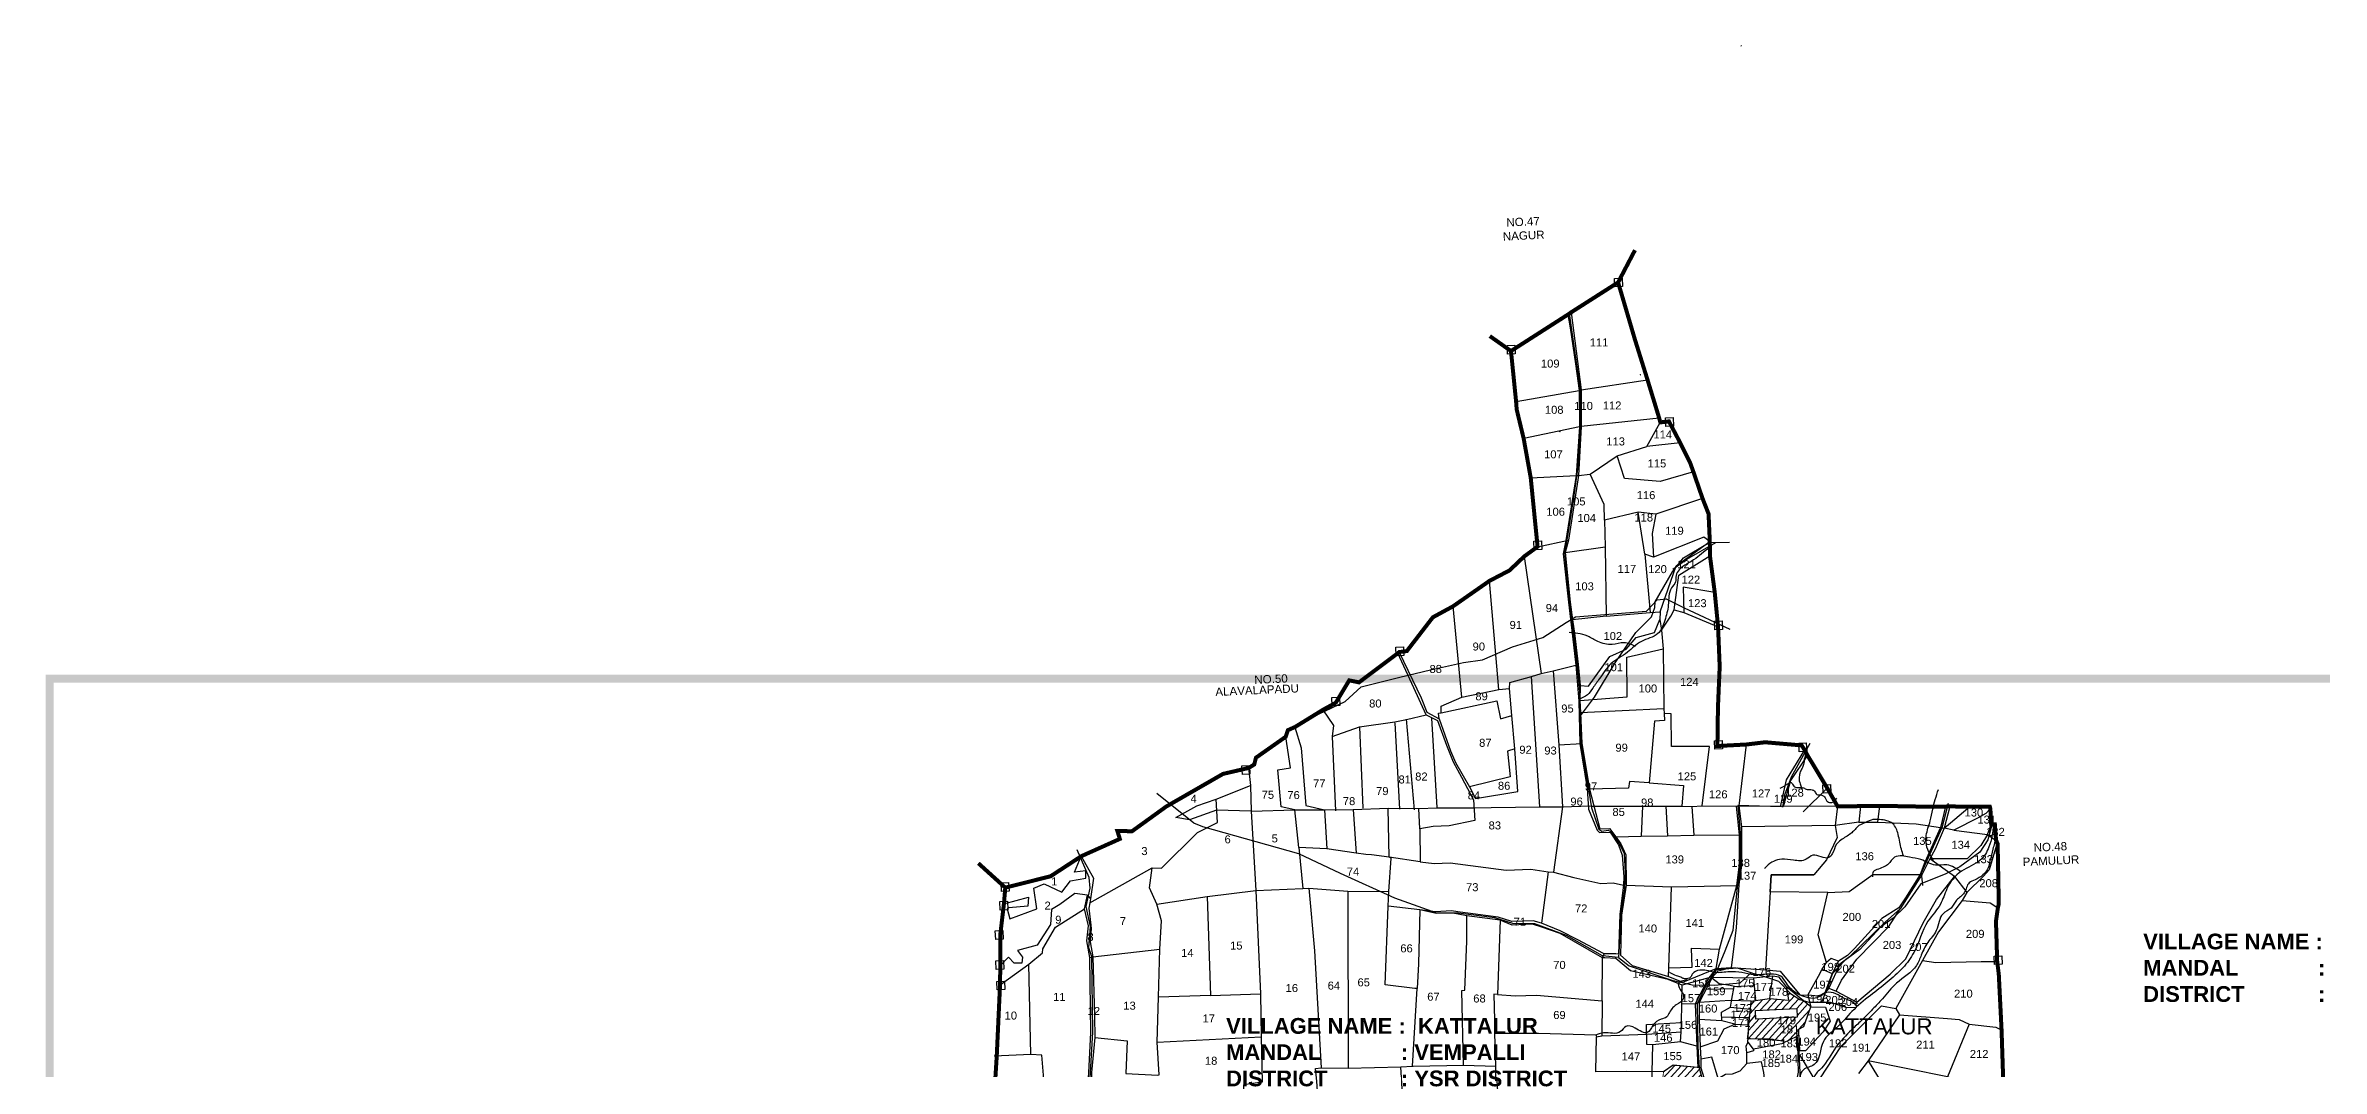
# Model space of a CAD drawing. Header units: inches. Extents: x 215816 to 245985, y 1583903 to 1595496.
# Drawn here: x 215816 to 221506, y 1592941 to 1595496 of the extents above; entities that cross this region are included whole.
import ezdxf
from ezdxf.enums import TextEntityAlignment as Align

# ---------------------------------------------------------------- set-up
doc = ezdxf.new("R2010")
doc.units = ezdxf.units.IN
doc.header["$MEASUREMENT"] = 0
doc.linetypes.add('ACAD_ISO03W100', pattern=[30, 12, -18])
for name, color, linetype in [('BLOCK', 72, 'Continuous'), ('PLOT', 7, 'Continuous'), ('PLOTS NO', 7, 'Continuous'), ('ROAD', 1, 'Continuous'), ('STREAM', 4, 'Continuous'), ('TEXT', 1, 'Continuous'), ('text1', 7, 'Continuous'), ('VILLAGE BOUNDARY STONES', 1, 'Continuous'), ('VILLAGE BOUNDRY', 5, 'Continuous')]:
    doc.layers.add(name, color=color, linetype=linetype)
doc.styles.get("Standard").update_dxf_attribs({"font": 'arial.ttf'})
pattern_1 = [(47.55655, (217903.463, 1591659.653), (-9.55067, 8.734253), [])]

# ---------------------------------------------------------------- blocks, each defined once
blk = doc.blocks.new('CIRCLE-BOX')
for p, q in [((-0.5, 0), (0.5, 0)), ((0, 0.5), (0, -0.5))]:
    blk.add_line(p, q)
blk.add_circle((0, 0), 0.2)

msp = doc.modelspace()

# ---------------------------------------------------------------- hatches: boundary and pattern name
at = {"layer": 'text1'}
h = msp.add_hatch(dxfattribs=at)
h.set_pattern_fill('ANSI31', color=11, scale=103.538201, angle=2.5565452)
h.set_pattern_definition(pattern_1)
h.paths.add_polyline_path([(220159.47345, 1593009.85479), (220160.3379, 1593005.40365), (220193.82342, 1593020.69443), (220193.79604, 1593021.46669), (220199.75509, 1593023.75205), (220199.30923, 1593038.76471), (220211.58539, 1593045.37072), (220229.07053, 1593094.85777), (220209.07279, 1593111.34429), (220202.11883, 1593113.43987), (220178.68287, 1593128.25245), (220170.34486, 1593136.66289), (220174.66872, 1593111.13444), (220126.12639, 1593115.44498), (220091.02233, 1593110.5419), (220080.09504, 1593109.22004), (220078.22968, 1593088.70561), (220074.22795, 1593050.31232), (220072.89518, 1593017.86873), (220072.78718, 1593016.13401), (220126.34284, 1593015.24207)])
h.paths.add_polyline_path([(220091.66529, 1593064.28867), (220090.70833, 1593085.72136), (220194.24424, 1593090.34421), (220195.2012, 1593068.91152)], flags=16)
h.paths.add_polyline_path([(220216.14773, 1593015.25166), (220543.88306, 1593015.25166), (220543.88306, 1593076.27486), (220216.14773, 1593076.27486)], flags=9)
h.paths.add_polyline_path([(220165.67733, 1593031.62531), (220189.18942, 1593032.67512), (220188.6235, 1593045.3498), (220165.11141, 1593044.29999)], flags=24)
h.paths.add_polyline_path([(220157.71669, 1593054.19544), (220181.22878, 1593055.24525), (220180.66286, 1593067.91994), (220157.15076, 1593066.87013)], flags=24)
h = msp.add_hatch(dxfattribs=at)
h.set_pattern_fill('ANSI31', color=11, scale=103.538201, angle=2.5565452)
h.set_pattern_definition(pattern_1)
h.paths.add_polyline_path([(219950.01459, 1592942.31146), (219949.98361, 1592942.91208), (219946.59003, 1592943.09874), (219885.07595, 1592949.02197), (219861.21599, 1592932.08348), (219854.91, 1592884.9967), (219851.80932, 1592863.33067), (219884.66639, 1592860.50425), (219885.02335, 1592843.3463), (219898.67853, 1592849.06728), (219901.96862, 1592870.03132), (219928.8048, 1592869.18504), (219956.42867, 1592878.18758), (219968.74581, 1592881.80428), (219969.01798, 1592883.47144), (219965.93684, 1592882.97862)])
h.paths.add_polyline_path([(219895.19374, 1592922.983), (219918.70584, 1592924.03281), (219918.13992, 1592936.70749), (219894.62782, 1592935.65768)], flags=24)
h.paths.add_polyline_path([(219925.17422, 1592889.38359), (219948.68631, 1592890.4334), (219948.12039, 1592903.10809), (219924.6083, 1592902.05828)], flags=24)
h.paths.add_polyline_path([(219864.19056, 1592869.29284), (219887.70265, 1592870.34265), (219887.13673, 1592883.01733), (219863.62464, 1592881.96752)], flags=24)
h.paths.add_polyline_path([(219890.28564, 1592845.44826), (219913.79773, 1592846.49807), (219913.23181, 1592859.17275), (219889.71972, 1592858.12294)], flags=25)

# ---------------------------------------------------------------- linework, layer by layer
at = {"color": 5, "const_width": 20}
msp.add_lwpolyline([(215826.3046, 1593914.89263), (229280.17091, 1593914.89263), (229280.17091, 1584434.03049), (215826.3046, 1584434.03049)], close=True, dxfattribs=at)
at = {"layer": 'PLOT'}
for points in [[(219621.91543, 1594824.28892), (219627.68396, 1594790.94034), (219640.65496, 1594701.21844), (219650.10203, 1594634.97295), (219651.0494, 1594543.74166), (219643.05671, 1594422.45625), (219617.22778, 1594260.01995), (219610.16472, 1594226.98123), (219623.49382, 1594105.67778), (219631.65851, 1594034.85164), (219641.88813, 1593948.24646), (219649.0728, 1593858.57139), (219651.75019, 1593753.00789), (219670.17886, 1593640.26785), (219673.85417, 1593588.46604), (219695.32313, 1593536.41619), (219700.77596, 1593530.19456), (219728.02796, 1593531.55503), (219748.84904, 1593499.87178), (219757.43934, 1593474.06072), (219762.2008, 1593419.37645), (219761.24724, 1593398.70314), (219751.61312, 1593326.0228), (219748.45159, 1593226.28754), (219741.47719, 1593227.36065), (219712.39238, 1593227.21581), (219709.0739, 1593229.14439), (219648.81779, 1593261.11675), (219602.96389, 1593284.91355), (219555.93316, 1593304.04275), (219535.11694, 1593310.03585), (219482.20436, 1593308.01417), (219447.78711, 1593318.70727), (219371.59115, 1593329.15021), (219347.08773, 1593331.94516), (219331.27496, 1593334.46966), (219291.42192, 1593332.45946), (219251.72123, 1593337.37863), (219173.0626, 1593346.09637), (219174.30635, 1593383.21854), (219180.07257, 1593466.08497), (219175.21365, 1593468.45284), (219131.19236, 1593474.73185), (219117.15054, 1593475.48648), (219093.02761, 1593479.10683), (219019.59197, 1593489.29907), (218949.65213, 1593492.77377), (218939.54386, 1593586.73222), (218904.96473, 1593594.45477), (218897.12787, 1593687.00719), (218928.31034, 1593691.99344), (218916.5971, 1593769.53406)], [(219630.03469, 1594829.87765), (219655.21972, 1594636.40794), (219655.19714, 1594544.82035), (219648.48033, 1594422.59257), (219623.42875, 1594260.82152), (219615.10368, 1594230.06944), (219627.85832, 1594105.77794), (219633.96017, 1594061.76155), (219638.48651, 1594028.66538), (219647.85982, 1593950.37184), (219652.62641, 1593897.26397), (219651.87973, 1593860.32657), (219653.25686, 1593829.4838), (219656.92011, 1593752.46528), (219675.95137, 1593638.72711), (219701.52321, 1593539.60259), (219726.08115, 1593540.6991), (219741.88745, 1593519.71024), (219754.01278, 1593501.7526), (219766.54542, 1593474.67246), (219767.31158, 1593398.42697), (219755.80906, 1593324.03044), (219753.30027, 1593224.14763), (219782.36667, 1593197.94979), (219873.52888, 1593170.463), (219908.98003, 1593156.81142), (219992.70826, 1593190.78916), (220030.2864, 1593192.90225), (220116.42901, 1593187.51421)], [(219492.53603, 1594607.00691), (219650.10203, 1594634.97295)], [(219655.21972, 1594636.40794), (219821.20486, 1594660.94281)], [(219850.25094, 1594565.83504), (219655.19714, 1594544.82035)], [(219651.0494, 1594543.74166), (219511.50297, 1594514.51857)], [(219529.16711, 1594416.27153), (219643.05671, 1594422.45625), (219648.48033, 1594422.59257), (219678.07922, 1594425.82651), (219744.97085, 1594471.72247), (219819.48338, 1594494.66069), (219853.10575, 1594555.03668)], [(219935.74939, 1594431.48072), (219853.05406, 1594407.2358), (219763.72643, 1594414.53925), (219744.97085, 1594471.72247)], [(219902.88201, 1594503.79969), (219819.48338, 1594494.66069)], [(219958.60383, 1594365.05277), (219842.21315, 1594325.49553), (219797.44068, 1594330.58344), (219713.19902, 1594310.94718), (219712.60104, 1594349.75729), (219678.07922, 1594425.82651)], [(219713.19902, 1594310.94718), (219715.10626, 1594244.14616), (219717.9085, 1594070.92581), (219633.96017, 1594061.76155)], [(219717.9085, 1594070.92581), (219827.96219, 1594080.32654), (219852.68602, 1594081.78941), (219892.72515, 1594196.69718), (219976.77079, 1594257.71358), (219961.77195, 1594267.90194), (219836.08014, 1594218.49801), (219814.02009, 1594225.76887), (219797.44068, 1594330.58344)], [(219842.21315, 1594325.49553), (219832.68138, 1594277.69423), (219836.08014, 1594218.49801)], [(219546.22998, 1594244.45381), (219623.42875, 1594260.82152)], [(219615.10368, 1594230.06944), (219715.10626, 1594244.14616)], [(219814.02009, 1594225.76887), (219827.96219, 1594080.32654)], [(219512.76954, 1594220.06067), (219555.09974, 1593927.40666)], [(219856.31188, 1594035.70321), (219879.25668, 1594070.85339), (219887.63393, 1594087.09437), (219899.29595, 1594173.26204), (219977.13958, 1594221.85403)], [(219449.61884, 1593887.56597), (219425.96172, 1594159.00412)], [(219989.16739, 1594129.97085), (219909.80029, 1594143.37422), (219911.86393, 1594079.80518), (219997.4823, 1594044.23409)], [(219200.25978, 1593981.14655), (219255.13931, 1593866.88072), (219269.69666, 1593831.1452), (219300.21576, 1593814.64621), (219298.55472, 1593828.19643), (219305.11002, 1593829.73644), (219305.32419, 1593846.44066), (219357.15869, 1593868.58628), (219334.90246, 1594095.51544)], [(219652.62641, 1593897.26397), (219673.66212, 1593895.61678), (219726.8077, 1593969.94782), (219767.67413, 1593988.083), (219792.65024, 1594017.953), (219838.65221, 1594030.34061), (219851.93894, 1594062.32405)], [(219852.68602, 1594081.78941), (219851.93894, 1594062.32405), (219856.31188, 1594035.70321), (219859.81871, 1593989.48223), (219861.53294, 1593839.13361), (219862.59287, 1593827.7709), (219863.19631, 1593810.13071), (219838.59629, 1593808.29619), (219824.90897, 1593654.36191), (219776.30573, 1593657.5511), (219773.46059, 1593641.27922), (219675.95137, 1593638.72711)], [(219887.63393, 1594087.09437), (219911.86393, 1594079.80518)], [(219009.69819, 1593836.91229), (219036.4888, 1593797.5846), (219033.09651, 1593769.92842), (219101.39985, 1593794.64116), (219189.41099, 1593806.88732), (219218.85678, 1593812.82676), (219267.77251, 1593824.50363), (219236.98667, 1593891.62769), (219196.69831, 1593978.22074)], [(219357.15869, 1593868.58628), (219449.61884, 1593887.56597), (219475.65823, 1593890.43085), (219476.54846, 1593905.17162), (219531.4375, 1593919.85073), (219555.09974, 1593927.40666), (219584.97071, 1593934.62081), (219641.88813, 1593948.24646)], [(219651.87973, 1593860.32657), (219769.93897, 1593869.25391), (219769.3325, 1593968.78024), (219859.81871, 1593989.48223)], [(219300.21576, 1593814.64621), (219328.78475, 1593734.4605), (219341.27212, 1593705.15175), (219376.35738, 1593644.41913), (219390.77422, 1593615.43933), (219497.25153, 1593632.77792), (219489.23951, 1593739.657), (219482.02553, 1593823.06333), (219475.65823, 1593890.43085)], [(219552.18163, 1593594.63808), (219531.4375, 1593919.85073)], [(219584.97071, 1593934.62081), (219599.71691, 1593749.39696), (219608.94491, 1593594.33755), (219586.17785, 1593431.3624)], [(219305.11002, 1593829.73644), (219444.00919, 1593859.20449), (219453.34795, 1593814.21516), (219482.02553, 1593823.06333)], [(219861.53294, 1593839.13361), (219653.25686, 1593829.4838)], [(219957.43355, 1593596.86677), (219976.35138, 1593745.19774), (219880.97857, 1593745.28656), (219880.5616, 1593827.06638), (219862.59287, 1593827.7709)], [(218939.81405, 1593793.93479), (218955.20403, 1593742.20198), (218967.31058, 1593598.15675), (219013.85306, 1593586.68977), (219085.36277, 1593587.99268), (219172.8775, 1593590.95519), (219249.5199, 1593590.28222), (219295.57592, 1593591.98959), (219388.56605, 1593592.36153), (219430.14192, 1593593.27292), (219552.18163, 1593594.63808), (219608.94491, 1593594.33755), (219676.54723, 1593596.72791), (219681.4176, 1593596.20039), (219808.34089, 1593596.56276), (219866.51842, 1593596.61919), (219906.9135, 1593596.19931), (219932.05029, 1593595.73342), (219957.43355, 1593596.86677), (220043.92082, 1593596.59902), (220049.61789, 1593597.17102), (220296.05072, 1593595.86096), (220289.89565, 1593547.65939), (220295.36511, 1593517.72725), (220268.29793, 1593461.75725), (220236.56764, 1593424.7641), (220130.07693, 1593424.45638), (220128.08053, 1593382.35629), (220116.42901, 1593187.51421), (220152.52352, 1593183.72582), (220201.55161, 1593125.24449), (220221.95731, 1593123.93209), (220248.77839, 1593171.18834), (220257.53279, 1593188.73213), (220268.2334, 1593205.40984), (220247.65418, 1593274.6908), (220271.88424, 1593380.52095), (220128.08053, 1593382.35629), (220130.07693, 1593424.45638), (220236.56764, 1593424.7641)], [(219033.09651, 1593769.92842), (219041.16445, 1593584.30138)], [(219101.39985, 1593794.64116), (219109.08396, 1593591.28614)], [(219202.16014, 1593588.52568), (219190.54419, 1593804.38849)], [(219217.82499, 1593813.51092), (219237.82037, 1593587.15376)], [(219267.77251, 1593824.50363), (219282.42745, 1593816.91667), (219296.32846, 1593810.11061), (219318.48127, 1593748.78808), (219334.95393, 1593706.99789), (219356.22974, 1593668.63268), (219386.4034, 1593612.12246), (219389.03251, 1593560.35218), (219325.47388, 1593547.31719), (219284.91699, 1593545.00669), (219252.14334, 1593539.19262), (219249.5199, 1593590.28222)], [(219294.92808, 1593592.66774), (219281.97303, 1593816.37511)], [(219489.23951, 1593739.657), (219470.78803, 1593734.00612), (219477.38342, 1593669.75928), (219376.35738, 1593644.41913)], [(219599.71691, 1593749.39696), (219656.92011, 1593752.46528)], [(220068.03244, 1593750.25926), (220049.61789, 1593597.17102)], [(220213.89064, 1593736.53632), (220168.07891, 1593661.67388), (220152.63457, 1593594.70843)], [(220220.80056, 1593723.65798), (220178.12279, 1593660.5291), (220160.44069, 1593594.82557)], [(218823.77362, 1593691.60811), (218828.59502, 1593647.8264)], [(218202.45354, 1593149.43335), (218274.63841, 1593201.44564), (218308.29479, 1593229.5316), (218309.76146, 1593240.1196), (218341.44074, 1593293.86978), (218413.40768, 1593339.89957), (218421.3038, 1593374.03497), (218428.55709, 1593364.75518), (218427.33138, 1593354.64322), (218582.68332, 1593442.53913), (218605.72046, 1593441.62937), (218696.10454, 1593530.2099), (218745.80909, 1593555.47411), (218742.35127, 1593613.37954), (218828.59502, 1593647.8264), (218830.61631, 1593583.45155), (218841.81062, 1593385.59721), (218959.32717, 1593390.30691), (218974.26218, 1593391.14979), (219072.25452, 1593384.23987), (219073.15104, 1592941.65374), (219204.12044, 1592944.64914), (219233.40141, 1592946.65926), (219235.05136, 1592946.5048), (219360.69842, 1592949.2724), (219441.59523, 1592946.8716), (219439.36302, 1593028.94701), (219548.3577, 1593029.31208), (219692.9131, 1593025.08217), (219693.33295, 1593019.7079), (219706.68411, 1593022.82077), (219819.64686, 1593026.23973), (219905.36053, 1593032.06083), (219905.75049, 1593055.82532), (219907.2474, 1593102.34033), (219907.80348, 1593148.92407)], [(218830.61631, 1593583.45155), (218743.99424, 1593585.86607), (218676.02456, 1593561.80845), (218642.18554, 1593568.29664), (218694.64557, 1593597.3026), (218742.35127, 1593613.37954)], [(219824.90897, 1593654.36191), (219911.43779, 1593647.78021), (219906.9135, 1593596.19931)], [(220210.36877, 1593582.31541), (220269.90138, 1593641.14913)], [(218830.61631, 1593583.45155), (218939.54386, 1593586.73222), (219013.85306, 1593586.68977)], [(219013.85306, 1593586.68977), (219019.59197, 1593489.29907)], [(219085.36277, 1593587.99268), (219093.02761, 1593479.10683)], [(219175.21365, 1593468.45284), (219172.8775, 1593590.95519)], [(219767.31158, 1593398.42697), (219880.704, 1593394.2967), (220044.4386, 1593397.96632), (220051.30025, 1593450.97748), (220050.70503, 1593524.4146), (220043.92082, 1593596.59902)], [(219808.34089, 1593596.56276), (219805.11631, 1593521.3734)], [(219866.51842, 1593596.61919), (219871.15716, 1593522.36845)], [(219932.05029, 1593595.73342), (219937.00314, 1593523.79463)], [(220576.82004, 1593595.49698), (220562.29449, 1593541.53045), (220540.28693, 1593488.85131), (220526.88768, 1593464.77186), (220507.37604, 1593426.47968), (220452.89216, 1593340.11007), (220416.29751, 1593307.53995), (220326.17034, 1593219.57525), (220301.81864, 1593201.38632), (220274.64684, 1593141.15575), (220264.75962, 1593129.64854), (220248.68069, 1593121.55345), (220221.95731, 1593123.93209), (220229.07053, 1593094.85777), (220169.0437, 1593144.34503), (220150.03878, 1593168.97074), (220133.28971, 1593171.38089), (220085.78921, 1593166.31196), (219982.50315, 1593167.80568), (219997.53884, 1593184.89845), (220030.2864, 1593192.90225)], [(220049.61789, 1593597.17102), (220056.15086, 1593544.76948), (220055.65858, 1593448.35856), (220049.02232, 1593400.61437), (220042.96206, 1593292.18912), (220030.2864, 1593192.90225)], [(220353.67944, 1593596.27038), (220349.27776, 1593556.36941), (220289.89565, 1593547.65939), (220056.15086, 1593544.76948)], [(220566.2616, 1593595.34546), (220553.59844, 1593542.93225), (220514.50126, 1593456.23872), (220502.88267, 1593425.79261), (220466.1925, 1593367.49965), (220449.01746, 1593342.3016), (220406.70204, 1593315.22556), (220338.91545, 1593240.47766), (220321.18494, 1593222.96048), (220298.37409, 1593208.95512), (220279.97578, 1593215.21739), (220268.2334, 1593205.40984)], [(220349.27776, 1593556.36941), (220397.14379, 1593555.92108), (220492.58993, 1593552.06808), (220553.59844, 1593542.93225), (220562.29449, 1593541.53045), (220627.05385, 1593595.07453)], [(220397.14379, 1593555.92108), (220401.71072, 1593597.0337)], [(220678.17248, 1593590.04653), (220666.47831, 1593577.68843), (220647.59472, 1593566.85805), (220586.48196, 1593536.35236), (220562.29449, 1593541.53045)], [(220586.48196, 1593536.35236), (220671.36492, 1593525.03872), (220680.18673, 1593550.77556)], [(218949.65213, 1593492.77377), (218959.32717, 1593390.30691)], [(219252.14334, 1593539.19262), (219253.00432, 1593456.82318), (219288.01169, 1593452.75588), (219327.62379, 1593454.52455), (219467.38505, 1593436.55127), (219529.25387, 1593438.80185), (219573.07575, 1593432.31293), (219586.17785, 1593431.3624), (219637.23598, 1593418.16009), (219703.99214, 1593403.15095), (219735.53503, 1593405.07329), (219761.24724, 1593398.70314)], [(219741.88745, 1593519.71024), (219805.11631, 1593521.3734), (219871.15716, 1593522.36845), (219937.00314, 1593523.79463), (220050.70503, 1593524.4146)], [(220692.44414, 1593510.68766), (220693.79122, 1593498.89633), (220675.37206, 1593437.10681), (220660.658, 1593421.13879), (220619.65929, 1593380.42731), (220607.64484, 1593360.79547), (220548.52723, 1593282.25336), (220508.45104, 1593210.99535), (220441.65507, 1593090.59783), (220451.21887, 1593075.13576), (220373.00179, 1592959.82967), (220348.27419, 1592928.45774)], [(220671.36492, 1593525.03872), (220654.13971, 1593498.05309), (220620.34415, 1593464.39771), (220526.88768, 1593464.77186)], [(220671.36492, 1593525.03872), (220692.44414, 1593510.68766)], [(218212.18769, 1593352.21059), (218273.31039, 1593368.83406), (218272.3429, 1593346.10256), (218224.32133, 1593341.88765), (218219.92503, 1593339.44054), (218227.32909, 1593314.70387), (218294.69088, 1593339.31179), (218287.31806, 1593391.21159), (218312.92968, 1593401.85926), (218356.78242, 1593381.64102), (218378.35957, 1593409.28646), (218417.12222, 1593415.91325), (218416.70672, 1593434.9029), (218388.8979, 1593431.50122), (218405.63352, 1593471.21261)], [(218405.63352, 1593471.21261), (218436.01949, 1593416.27083), (218428.55709, 1593364.75518), (218427.33138, 1593354.64322), (218424.55142, 1593341.77991), (218429.8112, 1593299.10385), (218430.19961, 1593290.40489), (218427.64641, 1593257.43724), (218434.37093, 1593219.51991), (218438.95807, 1593071.30754), (218439.30079, 1593018.44133), (218431.13325, 1592930.91387), (218425.08737, 1592738.45511), (218443.23767, 1592673.47625), (218467.24319, 1592590.37215), (218517.09216, 1592549.66482), (218531.63024, 1592505.54794), (218633.51251, 1592541.87421), (218670.60139, 1592582.40665), (218628.46534, 1592617.03534), (218560.81076, 1592623.33602), (218443.23767, 1592673.47625)], [(218439.30079, 1593018.44133), (218520.28218, 1593009.90599), (218516.54206, 1592928.01298), (218596.74961, 1592923.91154), (218600.26405, 1592924.65944), (218595.01472, 1593006.49803), (218598.48095, 1593119.31413), (218602.34425, 1593239.26699), (218606.19667, 1593309.86491), (218594.17518, 1593351.26717), (218576.13983, 1593392.0832), (218582.68332, 1593442.53913)], [(219253.00432, 1593456.82318), (219175.21365, 1593468.45284)], [(219573.07575, 1593432.31293), (219555.93316, 1593304.04275)], [(220274.64684, 1593141.15575), (220292.38274, 1593134.2436), (220344.48416, 1593106.52947), (220427.58886, 1593176.3785), (220466.98072, 1593214.84553), (220510.44619, 1593304.52497), (220543.10942, 1593363.22735), (220588.50295, 1593420.79277), (220526.88768, 1593464.77186)], [(218421.3038, 1593374.03497), (218389.6292, 1593377.90852), (218351.54998, 1593350.80923), (218330.87644, 1593337.87894), (218328.73976, 1593300.22707), (218294.96379, 1593249.2258), (218246.28853, 1593235.38013), (218258.75325, 1593218.80442), (218257.07201, 1593203.93997), (218237.87203, 1593203.96128), (218223.28512, 1593218.83151), (218203.08008, 1593197.41922)], [(218594.17518, 1593351.26717), (218720.15651, 1593370.71313), (218841.81062, 1593385.59721)], [(218720.15651, 1593370.71313), (218728.45276, 1593123.00946), (218853.54807, 1593127.57146)], [(218841.81062, 1593385.59721), (218853.54807, 1593127.57146), (218855.2767, 1593020.3128), (218857.91334, 1592906.94176), (218810.94676, 1592899.59434), (218812.06732, 1592774.96988), (218809.67183, 1592691.86293)], [(218974.26218, 1593391.14979), (218988.2999, 1593235.08215), (219004.84361, 1592942.27635)], [(219072.25452, 1593384.23987), (219174.30635, 1593383.21854)], [(219873.52888, 1593170.463), (219874.42014, 1593192.6064), (219880.704, 1593394.2967)], [(219992.70826, 1593190.78916), (220000.91787, 1593239.34265), (220044.4386, 1593397.96632)], [(220271.88424, 1593380.52095), (220324.78003, 1593383.13428), (220384.06871, 1593425.46494), (220502.88267, 1593425.79261), (220507.37604, 1593426.47968)], [(220588.50295, 1593420.79277), (220619.65929, 1593380.42731)], [(218525.59014, 1592479.88791), (218503.76948, 1592547.477), (218455.67091, 1592590.57814), (218413.12772, 1592743.85757), (218424.78149, 1592930.38485), (218429.72647, 1593030.56276), (218427.32013, 1593217.91037), (218419.52238, 1593259.6507), (218423.98264, 1593297.05772), (218413.40768, 1593339.89957)], [(219251.72123, 1593337.37863), (219248.16962, 1593202.22635), (219245.63322, 1593140.65429), (219239.70191, 1593140.79771), (219165.48467, 1593150.20249), (219173.0626, 1593346.09637)], [(219992.70826, 1593190.78916), (219974.08206, 1593167.20415), (219907.80348, 1593148.92407), (219872.37764, 1593163.44941), (219778.53021, 1593184.75957), (219741.59374, 1593215.92326), (219714.13456, 1593217.13784), (219708.42366, 1593217.42519), (219602.74448, 1593277.8937), (219556.99476, 1593293.74892), (219533.33168, 1593301.09897), (219483.11763, 1593298.97746), (219452.45505, 1593311.16741), (219369.76333, 1593321.84787), (219334.60102, 1593328.70294), (219293.92119, 1593328.24252), (219251.72123, 1593337.37863)], [(219360.69842, 1592949.2724), (219356.62494, 1593135.31845), (219364.60991, 1593136.47796), (219369.26182, 1593259.17797), (219369.76333, 1593321.84787)], [(220292.38274, 1593134.2436), (220306.13094, 1593161.74532), (220344.36922, 1593213.70075), (220424.644, 1593295.9523), (220452.89216, 1593340.11007)], [(220607.64484, 1593360.79547), (220677.86889, 1593354.32825), (220697.05111, 1593342.58912)], [(219452.45505, 1593311.16741), (219446.30479, 1593125.47275), (219436.50411, 1593126.39575), (219439.36302, 1593028.94701)], [(218279.69967, 1592976.14233), (218274.63841, 1593201.44564)], [(218427.32013, 1593217.91037), (218434.37093, 1593219.51991), (218602.34425, 1593239.26699)], [(219446.30479, 1593125.47275), (219489.88836, 1593122.44922), (219543.1549, 1593123.91669), (219707.51689, 1593109.53445), (219708.42366, 1593217.42519), (219712.39238, 1593227.21581)], [(219874.42014, 1593192.6064), (219932.55654, 1593193.92892), (219931.24658, 1593241.27135), (220000.91787, 1593239.34265)], [(220298.37409, 1593208.95512), (220283.00007, 1593178.35951), (220264.75962, 1593129.64854)], [(220508.45104, 1593210.99535), (220541.96581, 1593205.90081), (220655.26705, 1593207.79576), (220695.20736, 1593207.87377)], [(220080.09504, 1593109.22004), (220027.9106, 1593110.40772), (219950.06916, 1593105.45412), (219939.87637, 1593101.55667), (219974.08206, 1593167.20415)], [(219982.50315, 1593167.80568), (219950.06916, 1593105.45412), (219950.03877, 1593063.47394), (219953.08775, 1592995.18735), (219954.69755, 1592963.75908), (219954.16409, 1592942.68214), (219970.34729, 1592891.61399), (219968.74581, 1592881.80428)], [(219981.68238, 1593167.11633), (220000.16508, 1593153.14767), (220027.65768, 1593149.34222), (220038.16609, 1593146.4561)], [(220003.04036, 1592895.38955), (220020.64305, 1592892.10878), (220041.66849, 1592891.51869), (220056.18318, 1592890.35994), (220093.81362, 1592876.05658), (220118.4699, 1592872.01492), (220112.12826, 1592930.99388), (220106.34662, 1592957.69932), (220069.13594, 1592953.25811), (220069.42599, 1592980.32622), (220067.85001, 1592996.93433), (220072.16634, 1593006.16127), (220072.89518, 1593017.86873), (220074.22795, 1593050.31232), (220078.22968, 1593088.70561), (220080.09504, 1593109.22004), (220091.02233, 1593110.5419), (220126.12639, 1593115.44498), (220174.66872, 1593111.13444), (220169.0437, 1593144.34503)], [(220031.49394, 1593114.10703), (220037.41736, 1593146.03126), (220087.7007, 1593148.46712)], [(220085.78921, 1593166.31196), (220087.91822, 1593147.52943), (220091.02233, 1593110.5419)], [(220133.28971, 1593171.38089), (220126.12639, 1593115.44498)], [(220257.53279, 1593188.73213), (220283.00007, 1593178.35951)], [(218728.45276, 1593123.00946), (218598.48095, 1593119.31413)], [(219233.40141, 1592946.65926), (219245.63322, 1593140.65429)], [(219707.51689, 1593109.53445), (219706.68411, 1593022.82077)], [(219939.87637, 1593101.55667), (219907.2474, 1593102.34033)], [(219939.87637, 1593101.55667), (219944.12736, 1592996.98324), (219946.59003, 1592943.09874)], [(220036.77586, 1593139.98841), (219966.77837, 1593138.54071)], [(220006.63406, 1593059.68195), (220006.10271, 1593081.76462), (220028.85199, 1593094.42042), (220031.59567, 1593114.40135)], [(220028.85199, 1593094.42042), (220078.22968, 1593088.70561)], [(220118.4699, 1592872.01492), (220166.94002, 1592888.89249), (220192.39849, 1592901.92066), (220198.47202, 1592931.8082), (220197.59034, 1592961.60953), (220197.31797, 1592982.80859), (220194.66177, 1592997.04944), (220193.79604, 1593021.46669), (220199.75509, 1593023.75205), (220199.30923, 1593038.76471), (220211.58539, 1593045.37072), (220229.07053, 1593094.85777), (220266.2423, 1593094.13476), (220277.92367, 1593058.75771), (220260.03024, 1593032.15665), (220216.10119, 1592985.19407), (220201.08071, 1592984.74776), (220197.31797, 1592982.80859)], [(220253.22087, 1592917.87283), (220285.54368, 1592965.99331), (220306.21719, 1592997.05419), (220369.13697, 1593060.6903), (220406.21468, 1593097.43165), (220441.65507, 1593090.59783), (220451.21887, 1593075.13576), (220570.66984, 1593066.07994), (220600.30046, 1593062.90475), (220625.56405, 1593051.66275), (220692.18927, 1593044.01603), (220708.75553, 1593035.98426)], [(219828.51374, 1592791.64405), (219832.79089, 1592931.3678), (219834.42014, 1593000.26613), (219819.47086, 1593000.62092), (219818.85682, 1593051.02574), (219905.75049, 1593055.82532)], [(219944.12736, 1592996.98324), (219903.61982, 1593007.38039), (219905.36053, 1593032.06083)], [(220039.71242, 1593051.26938), (220006.63406, 1593059.68195), (219950.03877, 1593063.47394)], [(219953.08775, 1592995.18735), (219996.86513, 1593009.68586), (220012.49476, 1593039.75799), (220039.71242, 1593051.26938), (220074.22795, 1593050.31232)], [(220006.20294, 1593069.67374), (220074.86722, 1593068.13802)], [(220625.56405, 1593051.66275), (220571.37003, 1592920.09952), (220658.95668, 1592895.43378), (220683.67189, 1592885.87785), (220710.18544, 1592913.86165)], [(218306.57884, 1592682.82564), (218311.11888, 1592923.98799), (218307.3634, 1592973.80702), (218279.69967, 1592976.14233), (218187.5082, 1592972.02601)], [(218595.01472, 1593006.49803), (218855.2767, 1593020.3128)], [(219954.16409, 1592942.68214), (219946.59003, 1592943.09874), (219885.07595, 1592949.02197), (219861.21599, 1592932.08348), (219769.35351, 1592933.66374), (219691.58545, 1592932.59255), (219693.33295, 1593019.7079)], [(219903.61982, 1593007.38039), (219834.42014, 1593000.26613)], [(220086.20586, 1592990.64322), (220085.97823, 1592984.74745), (220069.25083, 1592980.07683)], [(220070.33902, 1593016.17478), (220126.34284, 1593015.24207), (220159.47345, 1593009.85479), (220160.74831, 1593003.29041), (220086.01557, 1592989.40855), (220072.50175, 1593006.21677)], [(220159.92601, 1593005.21556), (220195.04541, 1593021.25243)], [(220199.75509, 1593023.75205), (220201.08071, 1592984.74776)], [(218489.64927, 1592462.40745), (218525.59014, 1592479.88791), (218649.53474, 1592534.74743), (218698.10241, 1592559.19927), (218743.00188, 1592553.37364), (218773.97959, 1592557.54221), (218792.41583, 1592558.87182), (218880.42606, 1592571.19326), (219027.93408, 1592594.77357), (219005.52341, 1592665.43408), (219000.99676, 1592676.2815), (219001.65705, 1592780.90872), (219002.69569, 1592786.01946), (218994.15059, 1592909.3868), (218991.46458, 1592941.17254), (219004.84361, 1592942.27635), (219073.15104, 1592941.65374)], [(219212.99987, 1592807.37477), (219204.12044, 1592944.64914)], [(219492.86679, 1592734.42247), (219456.17985, 1592734.44523), (219444.99911, 1592910.79022), (219442.21263, 1592910.41118), (219441.59523, 1592946.8716)], [(220003.04036, 1592895.38955), (219997.69671, 1592915.99359), (219981.63931, 1592968.96214), (219954.69755, 1592963.75908)], [(219997.69671, 1592915.99359), (220015.95279, 1592926.42987), (220033.19384, 1592927.52562), (220052.85754, 1592935.24835), (220069.13594, 1592953.25811)], [(220571.37003, 1592920.09952), (220373.00179, 1592959.82967), (220419.23419, 1592883.38844), (220523.22715, 1592862.4036), (220638.46788, 1592830.48801), (220647.94819, 1592826.60215), (220683.67189, 1592885.87785)]]:
    msp.add_lwpolyline(points, dxfattribs=at)
at = {"layer": 'ROAD'}
for points in [[(219625.48261, 1594827.33665), (219652.46272, 1594635.04609), (219652.9986, 1594550.28413), (219648.96311, 1594455.43452), (219636.44791, 1594367.3664), (219620.38056, 1594266.81383), (219613.15184, 1594229.31407), (219624.63615, 1594120.48627), (219645.80224, 1593937.56347), (219650.79481, 1593881.95119), (219651.35268, 1593818.27656), (219688.86867, 1593868.58247), (219739.95183, 1593954.14368), (219791.74504, 1594030.22064), (219830.93948, 1594069.21805), (219839.77937, 1594092.25331), (219840.22281, 1594106.87991), (219883.86106, 1594181.71218), (219910.81359, 1594216.89387), (219974.92662, 1594255.19618), (220025.73704, 1594255.63806)], [(219884.67915, 1594187.95979), (219919.38668, 1594213.25772), (219992.12844, 1594254.86817)], [(219000.40425, 1593827.26727), (219065.1764, 1593857.45394), (219105.11492, 1593894.04771), (219202.22835, 1593918.1625), (219278.21569, 1593936.58714), (219361.31557, 1593955.32935), (219408.2643, 1593961.89375), (219483.61706, 1593994.53071), (219559.78807, 1594017.71044), (219617.90302, 1594055.11577), (219641.02974, 1594069.20232), (219818.73379, 1594083.62382), (219844.81744, 1594111.2919), (219868.06021, 1594113.91198), (219913.01368, 1594091.39356), (220026.63925, 1594038.31752)], [(219651.35268, 1593818.27656), (219655.35861, 1593745.72151), (219670.67295, 1593654.16274), (219680.77429, 1593592.12414), (219699.00397, 1593538.84653), (219706.96778, 1593533.90147), (219723.0491, 1593536.62515), (219728.93284, 1593533.30634), (219749.9297, 1593503.01303), (219763.09948, 1593477.81412), (219765.38809, 1593430.57955), (219763.53577, 1593389.59634), (219754.81188, 1593333.29801), (219752.28978, 1593271.62121), (219748.72805, 1593217.84471), (219708.37741, 1593222.68796), (219618.51398, 1593273.20958), (219539.53323, 1593302.55564), (219484.23968, 1593303.06555), (219439.57939, 1593317.11088), (219348.00825, 1593328.83252), (219294.46861, 1593328.78285), (219189.58227, 1593366.48958), (219053.23814, 1593428.26478), (218949.09961, 1593476.75506), (218709.46622, 1593544.84934), (218686.9288, 1593553.78175), (218594.7646, 1593628.11103)], [(220226.96689, 1593753.18508), (220180.34089, 1593668.78174), (220163.71756, 1593623.48016), (220158.49185, 1593593.79235)], [(220155.65143, 1593594.60686), (220046.96888, 1593598.21856), (220053.57914, 1593519.93611), (220053.0632, 1593449.1877), (220044.77476, 1593386.00377), (220034.60586, 1593285.72787), (220014.71288, 1593233.62995), (219993.9981, 1593185.56441)], [(220509.55883, 1593397.64443), (220506.17853, 1593429.51178), (220557.79286, 1593543.02467), (220573.6783, 1593603.37383)], [(220682.92094, 1593552.01914), (220672.11239, 1593512.06619), (220651.74666, 1593481.55411), (220602.01947, 1593445.04393), (220565.53271, 1593426.1853), (220504.38048, 1593402.23954), (220463.99891, 1593344.43795), (220435.33616, 1593316.65148), (220404.20306, 1593295.03283), (220352.1237, 1593238.32489), (220314.33272, 1593210.98179), (220283.62898, 1593178.42241), (220257.1696, 1593107.42782)], [(218426.22769, 1592887.89697), (218434.54164, 1593031.85282), (218431.93351, 1593219.55965), (218424.37855, 1593242.28504), (218428.30257, 1593295.24598), (218418.15464, 1593345.59475), (218427.66196, 1593391.42248), (218425.32586, 1593417.8675), (218394.89922, 1593486.92243)], [(219748.72805, 1593217.84471), (219775.14961, 1593197.43999), (219881.71284, 1593161.6504), (219932.40832, 1593149.43401), (219988.79061, 1593148.96354), (220052.36323, 1593154.56013), (220080.20571, 1593180.16637), (220108.62517, 1593172.24168), (220148.57095, 1593158.62593), (220178.68287, 1593128.25245), (220202.11883, 1593113.43987), (220224.39887, 1593106.72576), (220277.55668, 1593106.34115), (220319.55853, 1593093.04706), (220343.90514, 1593093.90429)], [(219967.80302, 1593149.0354), (219945.2187, 1593102.4252), (219947.2665, 1592995.60192), (219950.01459, 1592942.31146), (219965.93684, 1592882.97862), (220001.0807, 1592888.59981), (220052.80885, 1592886.1207), (220099.97648, 1592870.17674), (220124.55129, 1592867.08095), (220184.49072, 1592893.49154), (220203.18299, 1592913.91273), (220200.28098, 1592981.64825), (220194.65886, 1593030.04293)], [(219968.27541, 1593149.36478), (219993.51954, 1593188.03281), (220045.18029, 1593192.64257), (220081.4861, 1593179.75395)], [(220192.17287, 1592760.49244), (220328.10608, 1592771.63715), (220337.7412, 1592772.55073), (220249.44003, 1592896.47863), (220201.45242, 1592974.73892)]]:
    msp.add_lwpolyline(points, dxfattribs=at)
at = {"layer": 'STREAM'}
for points in [[(219976.68538, 1594241.93427), (219960.7485, 1594230.643), (219941.52137, 1594215.02865), (219900.13449, 1594186.42336), (219892.72317, 1594172.73346), (219890.77856, 1594156.39321), (219881.19281, 1594141.49297), (219872.86814, 1594098.54568), (219864.25018, 1594060.05699), (219846.82518, 1594027.22897), (219805.62772, 1594007.94006), (219771.09367, 1593980.62112), (219729.61321, 1593951.70457), (219700.96381, 1593914.81426), (219684.20924, 1593890.91894), (219670.69452, 1593874.29051), (219650.84689, 1593863.78931)], [(219791.43409, 1593994.86499), (219762.50037, 1594004.25643), (219732.74683, 1594000.07905), (219696.76217, 1594007.73124), (219671.58271, 1594020.85142), (219646.68888, 1594027.57437), (219625.54266, 1594030.19131)], [(220218.12152, 1593729.44523), (220213.07066, 1593713.96824), (220211.30561, 1593700.1771), (220207.51785, 1593690.91306), (220202.90395, 1593681.33229), (220200.73729, 1593673.39994), (220201.56723, 1593654.98709), (220205.52907, 1593644.66985), (220206.86547, 1593639.83226)], [(220152.50189, 1593640.91914), (220159.49288, 1593644.30957), (220165.07372, 1593647.91686), (220173.10183, 1593653.17258), (220178.45302, 1593655.65025), (220183.41091, 1593651.2542), (220186.44946, 1593645.93293), (220196.2431, 1593643.01209), (220211.00607, 1593641.71236), (220219.99851, 1593637.91621), (220232.77976, 1593637.08767), (220238.8184, 1593633.57941), (220243.93212, 1593625.69228), (220256.75706, 1593623.88623), (220263.25238, 1593619.55882), (220266.5954, 1593613.69146), (220270.63724, 1593607.85528), (220282.08315, 1593605.56792), (220294.22586, 1593615.90461)], [(220535.45965, 1593460.55817), (220517.36548, 1593505.47294), (220522.21232, 1593541.05296), (220527.83917, 1593559.16462), (220534.04443, 1593588.90208), (220540.47111, 1593613.12198), (220548.2932, 1593638.11861)], [(220685.85843, 1593549.52802), (220674.55316, 1593494.33303), (220653.0643, 1593461.61796), (220605.93774, 1593433.75646), (220569.40872, 1593389.61608), (220553.12031, 1593351.13493), (220522.17397, 1593308.82375), (220486.78905, 1593230.3959), (220459.17773, 1593192.46769), (220378.57537, 1593123.59342), (220331.89525, 1593082.90616), (220293.79151, 1593042.74528), (220260.72173, 1593008.45461), (220237.79293, 1592950.43514), (220210.82711, 1592937.5874), (220195.14266, 1592893.48778), (220160.17232, 1592846.41), (220131.66271, 1592802.15079), (220100.11245, 1592765.45807), (220043.90936, 1592743.18958), (219940.91914, 1592719.1985), (219908.46341, 1592710.69256), (219837.46461, 1592711.40372), (219749.75288, 1592683.14145), (219701.76146, 1592656.83643), (219643.08534, 1592626.69504), (219573.71158, 1592559.38064), (219508.40599, 1592539.41745), (219449.9722, 1592511.75676), (219334.21811, 1592488.92752), (219257.70718, 1592486.56985), (219122.06377, 1592525.03562), (219052.95993, 1592570.28922), (219011.98814, 1592586.45468), (218951.78976, 1592574.593), (218863.22386, 1592560.43183), (218755.1978, 1592544.31761), (218692.54575, 1592547.87133), (218642.56408, 1592591.86171), (218569.47396, 1592609.58856), (218494.41408, 1592637.99275), (218417.0134, 1592663.4697), (218359.90147, 1592673.04029), (218289.35582, 1592679.41712), (218227.68226, 1592684.77873), (218177.81624, 1592694.54879)], [(220460.72414, 1593472.16208), (220451.70751, 1593506.03392), (220447.60688, 1593525.84423), (220433.89969, 1593552.72315), (220401.29357, 1593562.6921), (220384.49998, 1593562.65631), (220366.22549, 1593555.77094), (220344.94813, 1593544.11015), (220338.14955, 1593536.30907), (220329.22708, 1593528.05613), (220317.09492, 1593519.65987), (220304.24947, 1593511.23177), (220293.62337, 1593501.11764), (220282.9045, 1593477.07539), (220274.38638, 1593467.76942), (220234.46596, 1593473.48452), (220218.03204, 1593463.42282), (220185.61022, 1593461.26114), (220156.5638, 1593463.53448), (220119.08811, 1593446.50911), (220113.3117, 1593439.82474)], [(220693.29547, 1593520.6654), (220684.45378, 1593488.60436), (220677.24044, 1593459.23667), (220672.33751, 1593441.7651), (220639.9802, 1593412.42502), (220625.23966, 1593404.77843), (220612.81437, 1593379.5458), (220593.31526, 1593360.98575), (220580.19095, 1593341.61837), (220559.84272, 1593327.38815), (220542.86606, 1593285.41915), (220521.46347, 1593255.82119), (220505.41899, 1593223.6681), (220493.26568, 1593198.32539), (220443.51086, 1593153.83893), (220408.19222, 1593114.8872), (220383.76672, 1593088.7971), (220355.65709, 1593060.64616), (220331.51639, 1593037.56259), (220291.86431, 1592993.8765), (220255.70343, 1592941.85355), (220237.79638, 1592920.0962), (220229.13929, 1592886.39796), (220203.43175, 1592867.0867), (220191.42761, 1592830.57315), (220167.51391, 1592794.57573), (220163.72708, 1592747.02435), (220102.45961, 1592704.06406), (220040.70463, 1592684.54642), (220003.49026, 1592672.74057), (219906.00959, 1592639.33691), (219801.74721, 1592595.0156), (219732.95625, 1592580.0857), (219635.9382, 1592523.79697), (219592.02015, 1592480.49398), (219567.39535, 1592455.93008), (219511.13166, 1592451.18321), (219452.29556, 1592403.86209), (219375.93582, 1592360.78662), (219291.70346, 1592352.41819), (219227.86564, 1592329.4555), (219145.53741, 1592307.34323), (219041.62356, 1592255.21602), (218990.36259, 1592221.95401), (218922.14957, 1592184.27039), (218863.02928, 1592130.79113), (218840.41681, 1592086.20472), (218813.11583, 1592046.43707), (218798.96608, 1591986.80859), (218781.62917, 1591911.73055), (218766.54521, 1591861.33485), (218767.25683, 1591832.87414), (218763.36916, 1591794.71055), (218750.10327, 1591765.85906), (218734.08782, 1591723.80194), (218718.6201, 1591669.47837), (218705.83266, 1591605.21831), (218671.70026, 1591555.64813), (218625.72856, 1591494.64325), (218600.68054, 1591479.55795), (218603.71357, 1591436.67529), (218617.65451, 1591425.00687), (218607.14491, 1591384.8716), (218597.29293, 1591342.53098), (218595.51302, 1591307.2549), (218600.97485, 1591259.61133), (218597.68466, 1591208.06619), (218588.99861, 1591164.66029), (218583.75626, 1591144.31387), (218576.04728, 1591116.59451), (218623.16646, 1591075.6803), (218693.05363, 1591038.77683), (218717.15362, 1591012.47773), (218726.66957, 1590987.20351), (218744.72022, 1590946.10874), (218741.82421, 1590910.78282), (218734.95748, 1590889.24653), (218722.99364, 1590869.15867), (218714.20378, 1590853.12326), (218710.41155, 1590837.86968), (218705.19409, 1590816.9657)], [(220605.44052, 1593432.06633), (220569.2906, 1593449.37459), (220540.71221, 1593449.16965), (220504.73726, 1593462.55844), (220475.88841, 1593468.41084), (220457.50917, 1593471.87452), (220438.36235, 1593468.52043), (220423.04565, 1593451.41339), (220413.67111, 1593445.28241), (220398.59041, 1593438.89667), (220385.30879, 1593432.23422), (220383.36916, 1593419.65173)], [(219920.41579, 1593162.71918), (219897.97523, 1593152.29373), (219906.23111, 1593133.36667), (219910.09702, 1593127.25696), (219911.02518, 1593116.52871), (219892.69464, 1593099.55572), (219884.68204, 1593092.91564), (219876.00294, 1593081.08532), (219869.1068, 1593069.55898), (219854.98289, 1593063.99225), (219834.46198, 1593047.95979), (219820.5164, 1593030.47069), (219790.56243, 1593041.69337), (219766.6638, 1593046.0092), (219753.60175, 1593032.86587), (219711.35064, 1593029.90279), (219690.09849, 1593023.21212)], [(220344.78872, 1593096.37206), (220333.0927, 1593106.8439), (220313.82648, 1593115.85588), (220291.98497, 1593127.22093), (220268.70039, 1593130.66865), (220254.9206, 1593122.42485), (220240.36848, 1593116.39027), (220217.35803, 1593118.72837), (220197.69356, 1593126.60073), (220168.18439, 1593153.77797), (220154.04186, 1593171.44642), (220129.54669, 1593176.85939), (220087.6558, 1593174.54024), (220056.6311, 1593180.33479), (220026.00047, 1593182.33266), (219990.36502, 1593180.74155), (219968.35516, 1593185.81676), (219951.93428, 1593186.42978), (219933.06965, 1593176.38838), (219928.68301, 1593169.01273), (219914.26505, 1593165.00344), (219906.51489, 1593167.57418), (219897.13592, 1593171.41841), (219882.288, 1593177.03777), (219876.26086, 1593181.25604)]]:
    msp.add_spline(points, degree=3, dxfattribs=at)
at = {"layer": 'text1', "color": 11, "const_width": 2.07076}
for points in [[(220160.3379, 1593005.40365), (220159.47345, 1593009.85479), (220070.33902, 1593016.17478), (220074.22795, 1593050.31232), (220074.86722, 1593068.13802), (220080.09504, 1593109.22004), (220091.02233, 1593110.5419), (220126.12639, 1593115.44498), (220174.66872, 1593111.13444), (220169.0437, 1593144.34503), (220229.07053, 1593094.85777), (220211.58539, 1593045.37072), (220196.19088, 1593037.70816), (220199.75509, 1593023.75205), (220195.04541, 1593021.25243), (220159.92601, 1593005.21556), (220159.47345, 1593009.85479)], [(219851.80932, 1592863.33067), (219861.21599, 1592932.08348), (219885.07595, 1592949.02197), (219954.16409, 1592942.68214), (219970.34729, 1592891.61399), (219969.01798, 1592883.47144), (219956.42867, 1592878.18758), (219928.8048, 1592869.18504), (219901.96862, 1592870.03132), (219898.67853, 1592849.06728), (219885.02335, 1592843.3463), (219884.66639, 1592860.50425), (219851.80932, 1592863.33067), (219861.21599, 1592932.08348)]]:
    msp.add_lwpolyline(points, dxfattribs=at)
at = {"layer": 'text1', "color": 11}
msp.add_lwpolyline([(220090.70833, 1593085.72136), (220194.24424, 1593090.34421), (220195.2012, 1593068.91152), (220091.66529, 1593064.28867)], close=True, dxfattribs=at)
at = {"layer": 'VILLAGE BOUNDARY STONES'}
for points in [[(219738.30985, 1594914.79504), (219757.35429, 1594915.64537), (219758.31528, 1594894.12254), (219739.27084, 1594893.27221)], [(219470.18672, 1594747.05141), (219489.35193, 1594747.90713), (219490.31811, 1594726.2682), (219471.15289, 1594725.41247)], [(219865.79082, 1594566.32895), (219884.83525, 1594567.17928), (219885.79624, 1594545.65645), (219866.75181, 1594544.80612)], [(219536.97173, 1594258.44505), (219556.01616, 1594259.29537), (219556.97715, 1594237.77255), (219537.93272, 1594236.92222)], [(219988.66617, 1594058.42534), (220007.7106, 1594059.27566), (220008.67159, 1594037.75284), (219989.62715, 1594036.90251)], [(219191.97742, 1593993.38107), (219211.02185, 1593994.2314), (219211.98284, 1593972.70857), (219192.93841, 1593971.85824)], [(219032.0112, 1593868.08675), (219051.05563, 1593868.93708), (219052.01662, 1593847.41425), (219032.97219, 1593846.56392)], [(219988.32067, 1593759.80565), (220007.36511, 1593760.65598), (220008.32609, 1593739.13315), (219989.28166, 1593738.28282)], [(220199.03844, 1593753.82907), (220218.08288, 1593754.6794), (220219.04387, 1593733.15657), (220199.99943, 1593732.30624)], [(218807.25955, 1593696.74864), (218826.30399, 1593697.59897), (218827.26497, 1593676.07614), (218808.22054, 1593675.22581)], [(220259.18097, 1593649.81272), (220278.22541, 1593650.66305), (220279.1864, 1593629.14022), (220260.14196, 1593628.28989)], [(218204.94645, 1593404.27213), (218223.99088, 1593405.12246), (218224.95187, 1593383.59963), (218205.90744, 1593382.7493)], [(218201.87525, 1593357.90166), (218220.91968, 1593358.75199), (218221.88067, 1593337.22917), (218202.83624, 1593336.37884)], [(218190.69071, 1593284.6947), (218209.73514, 1593285.54503), (218210.69613, 1593264.0222), (218191.6517, 1593263.17187)], [(218191.98022, 1593209.75152), (218211.02466, 1593210.60184), (218211.98564, 1593189.07902), (218192.94121, 1593188.22869)], [(220687.67964, 1593221.74677), (220706.72408, 1593222.5971), (220707.68507, 1593201.07427), (220688.64063, 1593200.22394)], [(218194.26933, 1593158.48335), (218213.31377, 1593159.33368), (218214.27476, 1593137.81085), (218195.23032, 1593136.96052)]]:
    msp.add_lwpolyline(points, close=True, dxfattribs=at)
at = {"layer": 'VILLAGE BOUNDRY', "linetype": 'ACAD_ISO03W100', "const_width": 10}
for points in [[(219426.85936, 1594770.6345), (219479.78625, 1594733.27867), (219621.91543, 1594824.28892), (219630.03469, 1594829.87765), (219747.58788, 1594904.78465), (219789.78404, 1594985.40711), (219747.58788, 1594904.78465), (219789.57813, 1594762.06359), (219821.20486, 1594660.94281), (219850.25094, 1594565.83504), (219853.10575, 1594555.03668), (219874.65715, 1594557.54506), (219902.88201, 1594503.79969), (219928.1811, 1594452.65006), (219935.74939, 1594431.48072), (219958.60383, 1594365.05277), (219973.69974, 1594326.49451), (219976.77079, 1594257.71358), (219977.13958, 1594221.85403), (219989.16739, 1594129.97085), (219997.4823, 1594044.23409), (220001.51234, 1593944.78777), (219997.14935, 1593843.08595), (219995.81078, 1593746.49679), (220068.03244, 1593750.25926), (220114.87661, 1593755.84631), (220206.40956, 1593748.01775), (220213.89064, 1593736.53632), (220220.80056, 1593723.65798), (220269.99319, 1593641.98968), (220296.05072, 1593595.86096), (220353.67944, 1593596.27038), (220401.71072, 1593597.0337), (220536.90128, 1593594.53312), (220566.2616, 1593595.34546), (220576.82004, 1593595.49698), (220627.05385, 1593595.07453), (220676.79081, 1593594.9494), (220678.17248, 1593590.04653), (220680.18673, 1593550.77556), (220689.44225, 1593551.01737), (220692.44414, 1593510.68766), (220696.3307, 1593502.50486), (220699.21512, 1593352.18347), (220697.05111, 1593342.58912), (220692.17471, 1593308.94344), (220695.20736, 1593207.87377), (220699.21625, 1593176.2482), (220706.17305, 1593036.83683), (220710.18544, 1592913.86165)], [(218177.45301, 1592701.95923), (218194.26878, 1592972.5601), (218202.45354, 1593149.43335), (218203.08008, 1593197.41922), (218203.01598, 1593274.72256), (218212.18769, 1593352.21059), (218215.6132, 1593392.63591), (218148.28024, 1593453.5734), (218215.6132, 1593392.63591), (218328.80014, 1593421.05378), (218405.63352, 1593471.21261), (218501.96046, 1593514.38643), (218495.84994, 1593534.09609), (218532.48655, 1593533.57992), (218618.10432, 1593595.35776), (218759.82428, 1593676.76329), (218823.77362, 1593691.60811), (218837.84947, 1593700.22959), (218842.31611, 1593717.33725), (218916.5971, 1593769.53406), (218922.01234, 1593786.06923), (218939.81405, 1593793.93479), (219009.69819, 1593836.91229), (219041.82805, 1593854.6403), (219075.32988, 1593910.54992), (219099.86199, 1593905.49683), (219196.69831, 1593978.22074), (219200.25978, 1593981.14655), (219219.52268, 1593983.85119), (219284.43893, 1594068.05364), (219334.90246, 1594095.51544), (219425.96172, 1594159.00412), (219476.17299, 1594185.22499), (219512.76954, 1594220.06067), (219546.22998, 1594244.45381), (219529.16711, 1594416.27153), (219511.50297, 1594514.51857), (219494.04601, 1594587.02039), (219492.53603, 1594607.00691), (219479.78625, 1594733.27867)]]:
    msp.add_lwpolyline(points, dxfattribs=at)

# ---------------------------------------------------------------- block references
at = {"layer": 'BLOCK'}
for p in [(220055, 1595496, 91.252), (219774, 1594948, 91.212), (219803, 1594674, 91.218), (219602, 1594532, 91.131)]:
    msp.add_blockref('CIRCLE-BOX', p, dxfattribs=at)

# ---------------------------------------------------------------- texts
at = {"layer": 'PLOTS NO'}
for s, p in [('111', (219699.87549, 1594754.74283)), ('109', (219577.89887, 1594701.9498)), ('108', (219587.83953, 1594586.52613)), ('110', (219661.30685, 1594596.21164)), ('112', (219732.55808, 1594597.22112)), ('113', (219741.38525, 1594507.42115)), ('114', (219859.28945, 1594524.84802)), ('107', (219585.8528, 1594475.2376)), ('115', (219844.69457, 1594452.52461)), ('106', (219591.40033, 1594331.7856)), ('105', (219642.8532, 1594357.53918)), ('116', (219817.41117, 1594373.25688)), ('104', (219669.04672, 1594316.14003)), ('118', (219811.64526, 1594317.39953)), ('119', (219888.33046, 1594284.33606)), ('117', (219769.55233, 1594189.11717)), ('120', (219846.12037, 1594188.42369)), ('121', (219918.62318, 1594200.34841)), ('122', (219929.45709, 1594162.17283)), ('103', (219663.615, 1594145.37817)), ('123', (219945.55885, 1594103.38249)), ('91', (219491.81809, 1594049.02392)), ('94', (219582.08191, 1594091.12723)), ('90', (219399.31292, 1593995.05249)), ('102', (219734.36666, 1594021.26555)), ('88', (219291.65797, 1593939.02018)), ('101', (219736.53274, 1593943.34676)), ('100', (219821.93729, 1593890.25701)), ('124', (219925.66861, 1593906.79627)), ('80', (219140.67045, 1593852.72389)), ('89', (219406.2482, 1593870.75944)), ('95', (219620.99823, 1593840.19821)), ('87', (219415.62476, 1593754.46672)), ('92', (219516.1323, 1593737.21827)), ('93', (219578.57704, 1593735.16076)), ('99', (219756.35018, 1593742.33887)), ('77', (219000.49403, 1593653.07289)), ('81', (219214.03962, 1593662.86441)), ('82', (219255.82067, 1593670.24808)), ('86', (219462.67587, 1593647.19404)), ('97', (219679.81887, 1593645.69583)), ('125', (219919.7008, 1593670.7684)), ('4', (218686.59821, 1593615.07392)), ('75', (218871.98269, 1593624.5725)), ('76', (218936.21024, 1593623.99142)), ('78', (219074.95635, 1593608.80354)), ('79', (219158.05741, 1593633.89684)), ('84', (219387.06754, 1593623.09711)), ('96', (219643.73284, 1593607.69086)), ('98', (219820.28738, 1593605.32513)), ('126', (219997.8261, 1593625.77981)), ('127', (220105.10784, 1593627.96367)), ('129', (220160.47208, 1593614.79818)), ('128', (220188.48805, 1593629.94908)), ('83', (219439.38326, 1593548.07772)), ('85', (219748.95706, 1593581.75361)), ('130', (220636.94065, 1593580.40567)), ('131', (220669.03088, 1593562.72602)), ('132', (220690.8357, 1593531.99028)), ('3', (218563.48955, 1593483.99796)), ('6', (218771.40399, 1593513.36909)), ('5', (218889.17334, 1593515.66193)), ('135', (220508.23515, 1593509.51861)), ('134', (220604.0422, 1593499.77384)), ('74', (219084.89184, 1593432.66624)), ('139', (219889.043, 1593463.17751)), ('138', (220053.88699, 1593454.49637)), ('137', (220069.91397, 1593422.56039)), ('136', (220363.939, 1593471.11896)), ('133', (220661.27639, 1593463.77683)), ('1', (218337.81575, 1593408.04282)), ('73', (219382.94775, 1593393.78153)), ('208', (220673.82944, 1593403.82336)), ('2', (218321.45103, 1593347.81851)), ('9', (218348.12164, 1593312.53075)), ('7', (218509.72362, 1593308.92794)), ('71', (219501.77559, 1593307.40213)), ('72', (219655.20373, 1593340.67953)), ('141', (219939.2472, 1593304.24539)), ('200', (220331.83748, 1593319.53249)), ('8', (218428.78113, 1593269.5983)), ('15', (218793.09234, 1593247.88164)), ('140', (219821.65475, 1593290.65836)), ('199', (220187.31503, 1593263.38374)), ('201', (220405.04979, 1593301.87683)), ('203', (220432.32027, 1593249.47164)), ('209', (220640.2166, 1593277.21107)), ('14', (218670.73414, 1593229.49867)), ('66', (219218.59522, 1593240.93376)), ('70', (219600.83854, 1593199.57948)), ('142', (219961.08364, 1593204.48682)), ('198', (220278.94957, 1593194.67514)), ('202', (220316.23234, 1593190.23681)), ('207', (220497.98904, 1593244.38099)), ('16', (218931.893, 1593141.88161)), ('64', (219036.98119, 1593147.90516)), ('65', (219111.59638, 1593156.04788)), ('143', (219806.54654, 1593177.44006)), ('158', (219955.74313, 1593153.83863)), ('159', (219992.78589, 1593133.95643)), ('175', (220064.93097, 1593153.71629)), ('176', (220106.77674, 1593181.98384)), ('177', (220111.91796, 1593144.69883)), ('197', (220258.67256, 1593150.33202)), ('11', (218350.71616, 1593119.70605)), ('12', (218436.96838, 1593084.44207)), ('13', (218526.15687, 1593097.77795)), ('67', (219285.894, 1593120.22285)), ('68', (219400.96996, 1593115.73862)), ('144', (219814.09381, 1593102.37477)), ('157', (219929.59666, 1593116.54606)), ('160', (219972.4693, 1593090.67173)), ('173', (220059.3593, 1593091.63795)), ('174', (220070.51844, 1593122.00892)), ('178', (220149.3141, 1593132.47426)), ('196', (220250.23135, 1593114.64491)), ('205', (220288.80439, 1593112.1091)), ('206', (220296.56754, 1593094.58264)), ('204', (220324.35896, 1593107.33371)), ('210', (220610.67166, 1593127.81153)), ('10', (218229.39972, 1593073.04836)), ('17', (218724.31264, 1593065.97471)), ('69', (219600.9206, 1593074.49275)), ('145', (219856.49448, 1593040.35424)), ('156', (219922.1395, 1593049.87839)), ('161', (219974.34483, 1593033.09419)), ('172', (220051.74443, 1593075.31951)), ('171', (220055.44876, 1593054.64349)), ('179', (220169.18738, 1593061.11131)), ('181', (220177.14802, 1593038.54118)), ('195', (220244.88827, 1593068.19792)), ('147', (219779.63625, 1592970.92467)), ('146', (219860.29168, 1593017.59821)), ('155', (219883.91042, 1592971.75289)), ('170', (220027.88882, 1592986.72036)), ('180', (220117.44646, 1593005.30809)), ('182', (220131.26791, 1592976.0525)), ('184', (220174.15337, 1592965.46247)), ('183', (220176.61418, 1593003.78163)), ('194', (220218.95629, 1593008.06692)), ('193', (220223.98514, 1592969.6166)), ('192', (220297.49836, 1593003.84988)), ('191', (220355.14072, 1592992.90981)), ('211', (220515.99582, 1593000.38118)), ('212', (220650.1008, 1592977.16172)), ('18', (218730.17039, 1592960.11946)), ('185', (220129.45197, 1592954.43528))]:
    msp.add_text(s, height=20, dxfattribs=at).set_placement(p, align=Align.MIDDLE_CENTER)
at = {"layer": 'TEXT', "char_height": 39.3744879, "width": 1029.3413908, "attachment_point": 1}
for s, insert in [('\\pxql;{\\fArial|b1|i0|c0|p34;\\C1;VILLAGE NAME :\\C5;  TALLAPALLI\\P\\C1;MANDAL             : \\C5;VEMPALLI \\P\\C1;DISTRICT            : \\C5;YSR DISTRICT}', (221060.18964, 1593277.86739)), ('\\pxql;{\\fArial|b1|i0|c0|p34;\\C1;VILLAGE NAME :\\C5;  KATTALUR\\P\\C1;MANDAL             : \\C5;VEMPALLI \\P\\C1;DISTRICT            : \\C5;YSR DISTRICT}', (218767.60319, 1593066.9672))]:
    msp.add_mtext(s, dxfattribs=dict(at, insert=insert))
at = {"layer": 'text1'}
for s, height, p in [('ALAVALAPADU', 20.7076402, (218741.15316, 1593871.35959)), ('NO.50', 20.70764, (218838.55146, 1593901.54791))]:
    msp.add_text(s, height=height, rotation=2.5565452, dxfattribs=at).set_placement(p)
at = {"layer": 'text1', "color": 1}
msp.add_text(' KATTALUR', height=40, dxfattribs=at).set_placement((220380.01539, 1593046.10432), align=Align.MIDDLE_CENTER)
at = {"layer": 'text1', "char_height": 20.7076402, "attachment_point": 1, "rotation": 2.5565452}
for s, insert, width in [('\\pxqc;NO.47 NAGUR', (219445.11909, 1595063.83313), 128.9053838), ('\\pxqc;NO.48 PAMULUR', (220756.99753, 1593501.81791), 141.4504157)]:
    msp.add_mtext(s, dxfattribs=dict(at, insert=insert, width=width))

doc.saveas('drawing.dxf')
